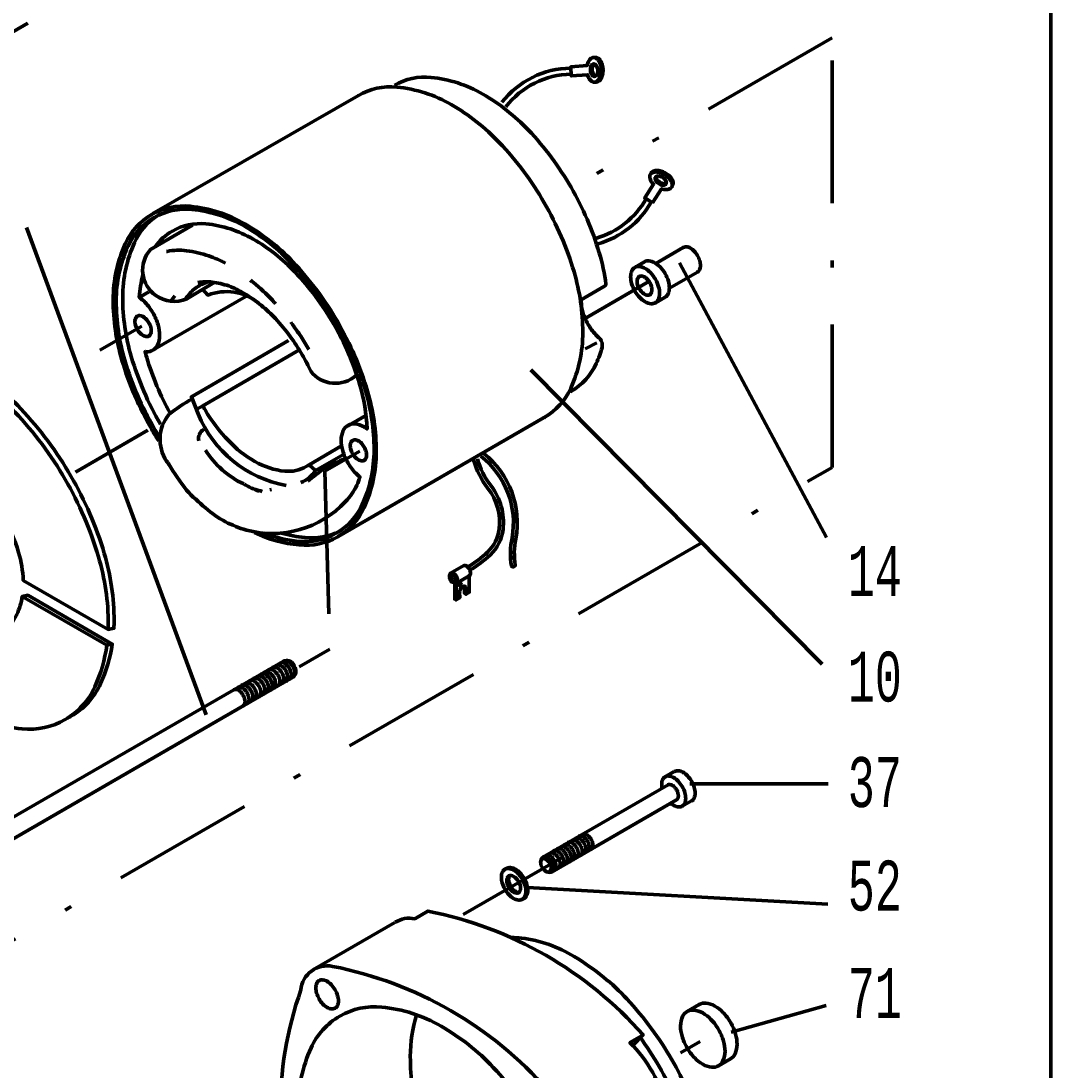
# Model space of a CAD drawing. Extents: x -99 to 181, y -251 to 146.
# Drawn here: x 108.5 to 180.6, y -70.7 to 2.8 of the extents above; entities that cross this region are included whole.
import ezdxf

# ---------------------------------------------------------------- set-up
doc = ezdxf.new("R2010")
doc.units = 0
doc.linetypes.add('STRICHPUNKT2', pattern=[18.5, 10, -4, 0.5, -4])
doc.layers.get('0').update_dxf_attribs({"linetype": 'CONTINUOUS'})
doc.layers.add('LE_ALL', color=7, linetype='CONTINUOUS', lineweight=50)
doc.layers.add('TXT_ALL', color=7, linetype='CONTINUOUS')
doc.styles.add('MONOTXT', font='monotxt.shx')

# ---------------------------------------------------------------- blocks, each defined once
blk = doc.blocks.new('DK12_3_00011', base_point=(123.455, 68.094))
at = {"layer": 'LE_ALL', "color": 2, "linetype": 'STRICHPUNKT2'}
blk.add_lwpolyline([(36.232, -39.332), (165.261, 35.163), (165.261, 89.428), (155.962, 84.06)], dxfattribs=at)
blk = doc.blocks.new('3_00049', base_point=(145.307, -93.495))
at = {"layer": 'LE_ALL', "color": 2}
for p, q in [((134.66, -60.31), (128.927, -63.62)), ((152.711, -91.052), (146.819, -94.454))]:
    blk.add_line(p, q, dxfattribs=at)
for points in [[(151.323, -68.923), (152.031, -68.179, 0.165618), (136.969, -59.512), (136.051, -60.042, 0.194027), (134.688, -60.294)], [(155.659, -84.079, 0.046514), (156.12, -83.219, 0.052648), (156.695, -81.32, 0.053743), (156.854, -79.383, 0.032425), (156.626, -76.879, 0.036434), (156.12, -74.699, 0.027049), (155.18, -72.165, 0.028593), (154.03, -69.881, 0.028593), (152.627, -67.743, 0.027049), (150.902, -65.662, 0.036434), (149.268, -64.134, 0.032425), (147.213, -62.685, 0.053743), (145.456, -61.854, 0.052648), (143.524, -61.402, 0.034808), (142.794, -61.363)], [(130.298, -63.377, 0.446392), (128.083, -65.022, 0.172009), (128.146, -82.292, 0.149265), (130.487, -86.151, 0.165012), (144.916, -94.628, 0.398549), (147.574, -93.616, 0.171892), (147.891, -76.598, 0.143104), (145.359, -72.044, 0.165618), (130.298, -63.377)], [(129.359, -65.661, 0.058752), (129.629, -66.023, 0.072341), (129.918, -66.25, 0.106617), (130.245, -66.356, 0.156851), (130.477, -66.306, 0.156851), (130.636, -66.13, 0.106617), (130.708, -65.794, 0.072341), (130.655, -65.43, 0.058752), (130.477, -65.015, 0.058752), (130.206, -64.653, 0.072341), (129.918, -64.425, 0.106617), (129.59, -64.32, 0.156851), (129.359, -64.37, 0.156851), (129.2, -64.545, 0.106617), (129.127, -64.882, 0.072341), (129.18, -65.245, 0.058752), (129.359, -65.661)], [(130.808, -83.218, 0.058752), (134.233, -87.809, 0.072341), (137.892, -90.696, 0.106617), (142.041, -92.03, 0.156851), (144.975, -91.397, 0.156851), (146.99, -89.173, 0.106617), (147.909, -84.912, 0.072341), (147.238, -80.301, 0.058752), (144.975, -75.039, 0.058752), (141.55, -70.448, 0.072341), (137.892, -67.562, 0.106617), (133.742, -66.227, 0.156851), (130.808, -66.86, 0.156851), (128.793, -69.085, 0.106617), (127.874, -73.345, 0.072341), (128.545, -77.957, 0.058752), (130.808, -83.218)], [(136.179, -66.772, 0.074457), (135.742, -69.686, 0.072341), (136.388, -74.124, 0.031751), (137.419, -76.927)], [(152.53, -91.157, 0.146267), (153.328, -90.281), (154.246, -89.751, 0.171892), (154.562, -72.734), (153.644, -73.264, 0.143104), (151.113, -68.709), (151.979, -68.209)], [(154.381, -72.839, 0.001851), (154.308, -72.669, 0.028593), (153.158, -70.385, 0.027701), (151.802, -68.311)], [(142.698, -71.749, 0.035676), (142.551, -71.895, 0.079165), (142.286, -72.321, 0.052648), (142.111, -72.898, 0.053743), (142.063, -73.486, 0.032425), (142.132, -74.247, 0.036434), (142.286, -74.909, 0.027049), (142.571, -75.679, 0.016142), (142.759, -76.076), (138.839, -78.339, 0.818533), (139.217, -78.952), (143.121, -76.698, 0.01454), (143.347, -77.022, 0.027049), (143.871, -77.654, 0.036434), (144.367, -78.119, 0.032425), (144.991, -78.559, 0.053743), (145.525, -78.811, 0.052648), (146.112, -78.948, 0.079165), (146.614, -78.931, 0.028258), (146.772, -78.891)], [(143.022, -72.153, 0.044645), (142.86, -72.31, 0.079165), (142.627, -72.682, 0.052648), (142.475, -73.186, 0.053743), (142.433, -73.7, 0.032425), (142.493, -74.365, 0.036434), (142.627, -74.943, 0.027049), (142.877, -75.616, 0.028593), (143.182, -76.222, 0.028593), (143.554, -76.789, 0.027049), (144.012, -77.341, 0.036434), (144.446, -77.747, 0.032425), (144.991, -78.132, 0.053743), (145.458, -78.352, 0.052648), (145.97, -78.472, 0.079165), (146.409, -78.457, 0.037209), (146.59, -78.408)], [(143.484, -72.76, 0.03554), (143.469, -73.102, 0.032425), (143.529, -73.766, 0.036434), (143.664, -74.345, 0.027049), (143.913, -75.017, 0.028593), (144.218, -75.624, 0.028593), (144.591, -76.191, 0.027049), (145.048, -76.743, 0.036434), (145.482, -77.149, 0.032425), (146.027, -77.533, 0.03102), (146.291, -77.673)], [(143.714, -73.077, 0.026866), (143.77, -73.627, 0.036434), (143.904, -74.206, 0.027049), (144.154, -74.878, 0.028593), (144.459, -75.485, 0.028593), (144.831, -76.052, 0.027049), (145.289, -76.604, 0.036434), (145.723, -77.01, 0.02458), (146.132, -77.308)], [(143.994, -73.48, 0.00082), (143.997, -73.496, 0.036434), (144.131, -74.075, 0.027049), (144.381, -74.747, 0.028593), (144.686, -75.353, 0.028593), (145.058, -75.921, 0.027049), (145.516, -76.473, 0.034581), (145.926, -76.86)], [(139.671, -77.858, 0.273582), (137.674, -76.78), (135.914, -77.796)], [(137.851, -81.267, 0.100653), (137.977, -80.648, 0.072341), (137.874, -79.94, 0.058752), (137.527, -79.133, 0.058752), (137.002, -78.429, 0.072341), (136.44, -77.986, 0.088876), (135.914, -77.796, 0.019226), (136.722, -79.415, 0.023052), (137.851, -81.267), (139.611, -80.251, 0.20419), (139.94, -78.535)], [(139.326, -80.416, 0.043377), (141.863, -83.607, 0.072341), (145.384, -86.385, 0.061299), (147.621, -87.334)], [(129.296, -84.133, 0.058752), (129.566, -84.495, 0.072341), (129.855, -84.723, 0.106617), (130.182, -84.828, 0.156851), (130.413, -84.778, 0.156851), (130.572, -84.603, 0.106617), (130.645, -84.266, 0.072341), (130.592, -83.903, 0.058752), (130.413, -83.487, 0.058752), (130.143, -83.125, 0.072341), (129.855, -82.897, 0.106617), (129.527, -82.792, 0.156851), (129.296, -82.842, 0.156851), (129.137, -83.018, 0.106617), (129.064, -83.354, 0.072341), (129.117, -83.718, 0.058752), (129.296, -84.133)], [(145.307, -93.495, 0.058752), (145.577, -93.858, 0.072341), (145.866, -94.085, 0.106617), (146.193, -94.191, 0.156851), (146.424, -94.141, 0.156851), (146.583, -93.965, 0.106617), (146.656, -93.629, 0.072341), (146.603, -93.265, 0.058752), (146.424, -92.85, 0.058752), (146.154, -92.488, 0.072341), (145.866, -92.26, 0.106617), (145.538, -92.155, 0.156851), (145.307, -92.205, 0.156851), (145.148, -92.38, 0.106617), (145.075, -92.716, 0.072341), (145.128, -93.08, 0.058752), (145.307, -93.495)]]:
    blk.add_lwpolyline(points, format="xyb", dxfattribs=at)
blk = doc.blocks.new('10_00056', base_point=(152.684, -9.909))
at = {"layer": 'LE_ALL', "color": 2}
for p, q in [((116.771, -16.534), (117.438, -16.149)), ((117.827, -20.16), (124.223, -16.467)), ((148.794, -19.71), (147.987, -20.138)), ((120.789, -24.371), (121.211, -24.127)), ((131.355, -25.544), (132.628, -24.81)), ((129.094, -28.668), (128.654, -28.255)), ((126.029, -29.997), (125.916, -30.008))]:
    blk.add_line(p, q, dxfattribs=at)
for points in [[(148.151, -0.968, 0.072341), (148.265, -1.23, 0.106617), (148.45, -1.423, 0.156851), (148.627, -1.475, 0.156851), (148.801, -1.413, 0.106617), (148.975, -1.209, 0.072341), (149.073, -0.941, 0.058752), (149.104, -0.59, 0.058752), (149.052, -0.242, 0.072341), (148.939, 0.02, 0.106617), (148.753, 0.213, 0.156851), (148.576, 0.265, 0.156851), (148.402, 0.203, 0.106617), (148.229, 0, 0.072341), (148.131, -0.269, 0.004672), (148.125, -0.297), (146.967, -0.395), (147.004, -1.026), (148.146, -0.949, 0.003217), (148.151, -0.968)], [(148.687, -1.467, 0.054363), (148.752, -1.472, 0.156851), (148.925, -1.41, 0.106617), (149.099, -1.207, 0.072341), (149.197, -0.938, 0.058752), (149.228, -0.588, 0.058752), (149.177, -0.24, 0.072341), (149.063, 0.023, 0.106617), (148.878, 0.216, 0.156851), (148.701, 0.267, 0.049974), (148.641, 0.26)], [(148.825, -0.432, 0.072341), (148.759, -0.301, 0.106617), (148.659, -0.208, 0.156851), (148.568, -0.187, 0.156851), (148.481, -0.223, 0.106617), (148.399, -0.332, 0.072341), (148.356, -0.471, 0.058752), (148.35, -0.65, 0.058752), (148.386, -0.826, 0.072341), (148.452, -0.957, 0.106617), (148.551, -1.05, 0.156851), (148.643, -1.071, 0.156851), (148.73, -1.034, 0.106617), (148.812, -0.926, 0.072341), (148.855, -0.786, 0.058752), (148.861, -0.607, 0.058752), (148.825, -0.432)], [(148.64, -0.198, 0.067207), (148.606, -0.221, 0.106617), (148.523, -0.329, 0.072341), (148.481, -0.469, 0.058752), (148.475, -0.648, 0.058752), (148.511, -0.824, 0.072341), (148.576, -0.954, 0.106617), (148.676, -1.047, 0.035004), (148.695, -1.057)], [(147.642, -16.73), (149.331, -15.755, 0.19402), (149.436, -15.621, 0.039817), (148.969, -13.423, 0.058752), (146.993, -8.829, 0.058752), (144.002, -4.82, 0.072341), (140.808, -2.3, 0.106617), (137.186, -1.135, 0.156442), (134.63, -1.684)], [(130.689, -33.279), (145.056, -24.98, 0.003908), (145.118, -24.945, 0.156851), (146.97, -22.901, 0.106617), (147.814, -18.985, 0.072341), (147.198, -14.747, 0.058752), (145.118, -9.911, 0.058752), (141.97, -5.692, 0.072341), (138.608, -3.039, 0.106617), (134.794, -1.813, 0.156442), (132.104, -2.391), (117.672, -10.693)], [(152.684, -9.909), (153.327, -8.941, 0.004672), (153.354, -8.949, 0.072341), (153.636, -8.992, 0.106617), (153.898, -8.938, 0.156851), (154.036, -8.815, 0.156851), (154.076, -8.635, 0.106617), (153.996, -8.38, 0.072341), (153.82, -8.154, 0.058752), (153.54, -7.941, 0.058752), (153.218, -7.8, 0.072341), (152.935, -7.757, 0.106617), (152.673, -7.812, 0.156851), (152.535, -7.934, 0.156851), (152.495, -8.114, 0.106617), (152.575, -8.37, 0.072341), (152.751, -8.596, 0.003217), (152.765, -8.609), (152.149, -9.573), (152.684, -9.909)], [(154.063, -8.755, 0.049974), (154.098, -8.707, 0.156851), (154.138, -8.527, 0.106617), (154.058, -8.272, 0.072341), (153.882, -8.046, 0.058752), (153.602, -7.833, 0.058752), (153.28, -7.692, 0.072341), (152.997, -7.649, 0.106617), (152.735, -7.704, 0.156851), (152.597, -7.826, 0.054363), (152.571, -7.886)], [(153.408, -8.147, 0.058752), (153.248, -8.066, 0.072341), (153.105, -8.036, 0.106617), (152.97, -8.056, 0.156851), (152.897, -8.115, 0.156851), (152.871, -8.205, 0.106617), (152.905, -8.337, 0.072341), (152.988, -8.457, 0.058752), (153.125, -8.573, 0.058752), (153.285, -8.654, 0.072341), (153.428, -8.684, 0.106617), (153.562, -8.664, 0.156851), (153.636, -8.605, 0.156851), (153.661, -8.515, 0.106617), (153.628, -8.382, 0.072341), (153.545, -8.263, 0.058752), (153.408, -8.147)], [(152.934, -8.076, 0.035004), (152.934, -8.097, 0.106617), (152.967, -8.229, 0.072341), (153.05, -8.349, 0.058752), (153.187, -8.465, 0.058752), (153.347, -8.546, 0.072341), (153.49, -8.576, 0.106617), (153.625, -8.556, 0.067207), (153.661, -8.536)], [(124.824, -33.002, 0.086384), (127.964, -33.874, 0.156851), (130.66, -33.292, 0.156851), (132.512, -31.248, 0.106617), (133.357, -27.332, 0.072341), (132.74, -23.094, 0.058752), (130.66, -18.258, 0.058752), (127.512, -14.039, 0.072341), (124.15, -11.386, 0.106617), (120.337, -10.16, 0.156851), (117.64, -10.741, 0.156851), (115.788, -12.786, 0.106617), (114.944, -16.702, 0.072341), (115.56, -20.94, 0.058752), (117.64, -25.775, 0.010515), (118.13, -26.584)], [(125.5, -33.047, 0.067015), (127.917, -33.619, 0.156851), (130.56, -33.049, 0.156851), (132.375, -31.046, 0.106617), (133.203, -27.209, 0.072341), (132.599, -23.055, 0.058752), (130.56, -18.316, 0.058752), (127.475, -14.181, 0.072341), (124.18, -11.581, 0.106617), (120.443, -10.38, 0.156851), (117.801, -10.949, 0.156851), (115.986, -12.953, 0.106617), (115.158, -16.79, 0.072341), (115.762, -20.944, 0.058752), (117.801, -25.683, 0.007818), (118.154, -26.274)], [(118.03, -10.826, 0.141775), (116.437, -12.693, 0.106617), (115.609, -16.53, 0.072341), (116.213, -20.684, 0.058752), (118.251, -25.423)], [(120.492, -11.474), (117.549, -13.181, 0.446557), (117.921, -16.401, 0.25649), (120.089, -16.649), (122.017, -15.504)], [(117.88, -12.989, -0.105705), (119.093, -11.894, -0.156851), (121.433, -11.389, -0.106617), (124.741, -12.453, -0.072341), (127.658, -14.755, -0.058752), (130.389, -18.415, -0.058752), (132.193, -22.61, -0.061778), (132.717, -25.744, 0.024109), (132.507, -25.609, 0.106617), (131.842, -25.396, 0.156851), (131.373, -25.497, 0.156851), (131.05, -25.853, 0.106617), (130.903, -26.535, 0.072341), (131.01, -27.273, 0.058752), (131.373, -28.116, 0.058752), (131.921, -28.851, 0.039468), (132.224, -29.124, -0.018362), (131.995, -29.684, -0.090655), (131.195, -30.84, -0.27851), (124.264, -32.83, -0.042806), (122.796, -32.249, -0.061106), (121.406, -31.272, -0.036434), (120.074, -30.027, -0.027054), (118.834, -28.208, -0.003408), (118.687, -28.007, -0.333317), (118.855, -24.722, -0.050028), (120.481, -23.651)], [(122.799, -14.151, 0.042718), (121.648, -13.637, 0.052648), (120.074, -13.269, 0.079165), (118.728, -13.315, 0.003895), (118.669, -13.327)], [(118.935, -24.657, -0.054626), (117.289, -20.741, -0.008308), (117.173, -20.328, 0.012784), (117.257, -20.339, 0.156851), (117.727, -20.237, 0.156851), (118.05, -19.881, 0.106617), (118.197, -19.199, 0.072341), (118.089, -18.461, 0.058752), (117.727, -17.619, 0.058752), (117.179, -16.884, 0.051941), (116.771, -16.534, -0.048527), (117.027, -14.959)], [(126.312, -16.989, 0.004135), (126.085, -16.74, 0.036434), (124.754, -15.494, 0.003966), (124.557, -15.339)], [(121.611, -15.447, 0.06251), (120.985, -15.711, 0.083138), (120.29, -16.284, 0.041418), (119.996, -16.684)], [(131.933, -22.012, -0.430799), (128.77, -21.71, 0.024117), (128.178, -20.559, 0.028593), (127.335, -19.275, 0.027049), (126.3, -18.026, 0.036434), (125.319, -17.108, 0.032425), (124.085, -16.239, 0.053743), (123.031, -15.74, 0.052649), (121.871, -15.469, 0.079165), (120.879, -15.502)], [(125.105, -16.912, 0.265581), (121.569, -16.378), (121.198, -15.967)], [(147.712, -16.689, 0.02187), (147.706, -16.834, 0.072341), (147.813, -17.572, 0.058752), (148.175, -18.415, 0.058752), (148.724, -19.15, 0.039468), (149.027, -19.423, -0.190282), (149.17, -20.055, -0.032991), (148.752, -21.169, -0.156851), (146.993, -23.111, -0.003908), (146.935, -23.144)], [(116.633, -18.779, 0.058752), (116.828, -19.041, 0.072341), (117.037, -19.206, 0.106617), (117.273, -19.282, 0.156851), (117.441, -19.246, 0.156851), (117.556, -19.119, 0.106617), (117.608, -18.876, 0.072341), (117.57, -18.613, 0.058752), (117.441, -18.313, 0.058752), (117.245, -18.051, 0.072341), (117.037, -17.886, 0.106617), (116.8, -17.81, 0.156851), (116.633, -17.846, 0.156851), (116.518, -17.973, 0.106617), (116.465, -18.216, 0.072341), (116.504, -18.479, 0.058752), (116.633, -18.779)], [(128.633, -20.177, 0.014795), (128.067, -19.259, 0.013793), (127.49, -18.435, 0.002399), (127.373, -18.279)], [(127.212, -19.566), (120.417, -23.489), (120.893, -24.695, 0.255986), (127.044, -29.703)], [(127.947, -20.238), (121.211, -24.127, 0.002637), (121.276, -24.241, 0.004074), (121.378, -24.415, 0.054665), (123.011, -26.567, 0.072341), (124.864, -28.029, 0.106617), (126.966, -28.705, 0.156851), (128.453, -28.385, 0.024141), (128.654, -28.255), (130.934, -26.939)], [(131.704, -27.481, 0.058752), (131.899, -27.743, 0.072341), (132.108, -27.907, 0.106617), (132.345, -27.983, 0.156851), (132.512, -27.947, 0.156851), (132.627, -27.82, 0.106617), (132.68, -27.577, 0.072341), (132.641, -27.314, 0.058752), (132.512, -27.014, 0.058752), (132.317, -26.752, 0.072341), (132.108, -26.588, 0.106617), (131.871, -26.512, 0.156851), (131.704, -26.548, 0.156851), (131.589, -26.675, 0.106617), (131.537, -26.918, 0.072341), (131.575, -27.181, 0.058752), (131.704, -27.481)], [(128.083, -29.495, 0.167928), (129.094, -28.668), (131.053, -27.537)], [(139.736, -35.416, 0.063211), (141.155, -34.365, 0.17325), (141.957, -32.762, 0.197007), (141.172, -29.908, -0.097083), (140.17, -27.906)], [(139.87, -35.656, 0.063211), (141.345, -34.563, 0.17325), (142.229, -32.795, 0.197007), (141.389, -29.74, -0.097083), (140.435, -27.832)], [(140.895, -27.471, -0.27637), (143.128, -33.449, 0.094759), (143.089, -35.286, -0.709039), (142.818, -35.332, -0.094759), (142.859, -33.391, 0.279627), (140.668, -27.65)], [(126.715, -33.042, 0.045307), (128.368, -33.359, 0.141775), (130.782, -32.913)], [(139.857, -36.028, 0.031857), (139.873, -36.02, 0.156851), (139.931, -35.957, 0.106617), (139.957, -35.836, 0.072341), (139.938, -35.704, 0.058752), (139.873, -35.554, 0.058752), (139.776, -35.424, 0.072341), (139.671, -35.341, 0.106618), (139.553, -35.303, 0.121501), (139.487, -35.313), (138.561, -35.846, 0.156851), (138.504, -35.909, 0.106618), (138.478, -36.031, 0.238989), (138.671, -36.478), (138.752, -36.408)], [(138.965, -36.545, 0.156851), (139.022, -36.481, 0.106617), (139.048, -36.36, 0.072342), (139.029, -36.229, 0.058752), (138.965, -36.079, 0.058752), (138.867, -35.948, 0.072341), (138.763, -35.866, 0.106617), (138.645, -35.828, 0.156851), (138.561, -35.846)], [(138.641, -36.286, 0.058752), (138.696, -36.359, 0.072341), (138.754, -36.406, 0.106617), (138.821, -36.427, 0.156851), (138.868, -36.417, 0.156851), (138.9, -36.381, 0.106617), (138.915, -36.313, 0.072341), (138.904, -36.239, 0.058752), (138.868, -36.155, 0.058752), (138.813, -36.081, 0.072341), (138.754, -36.035, 0.106617), (138.688, -36.014, 0.156851), (138.641, -36.024, 0.156851), (138.609, -36.059, 0.106617), (138.594, -36.128, 0.072341), (138.605, -36.202, 0.058752), (138.641, -36.286)], [(139.627, -37.319), (139.625, -36.917, 0.105739), (139.605, -36.826, 0.156851), (139.562, -36.778, 0.156851), (139.498, -36.764, 0.106617), (139.409, -36.793, 0.072341), (139.33, -36.855, 0.058752), (139.256, -36.954, 0.058752), (139.207, -37.068, 0.072341), (139.193, -37.167, 0.00006), (139.193, -37.171), (139.201, -37.57), (138.94, -37.721), (138.852, -37.671), (138.852, -36.468)], [(138.94, -37.721), (138.94, -36.576), (139.864, -36.042), (139.864, -37.188), (139.632, -37.322), (139.54, -37.268), (139.538, -36.867, 0.105739), (139.518, -36.776, 0.031293), (139.512, -36.764)]]:
    blk.add_lwpolyline(points, format="xyb", dxfattribs=at)
at = {"layer": 'LE_ALL', "color": 2, "linetype": 'STRICHPUNKT2'}
blk.add_lwpolyline([(132.203, -27.296), (129.769, -28.701), (130.108, -41.169)], dxfattribs=at)
at = {"layer": 'LE_ALL', "color": 2}
blk.add_circle((139.255, -36.668), 0.0839, dxfattribs=at)
for centre, radius, start, end in [((147.05, -6.702), 6.214, 90.72024, 142.00571), ((147.094, -6.834), 5.924, 90.93067, 142.13433), ((147.098, -6.703), 5.924, -73.6836, -29.66153), ((147.193, -6.804), 6.214, -74.07491, -29.45109), ((121.644, -18.503), 3.153, 139.01019, 147.40417), ((121.641, -26.415), 0.72, 120, -166.27668), ((126.789, -23.849), 6.358, -147.87918, -115.16482), ((134.174, -35.791), 8.501, 110.83843, 131.33704), ((126.955, -24.965), 5.444, -121.47602, -109.17082), ((126.717, -24.608), 5.671, -109.17082, -103.60525), ((142.889, -34.619), 0.146, -151.06572, -9.7133)]:
    blk.add_arc(centre, radius, start, end, dxfattribs=at)
blk = doc.blocks.new('16_00057', base_point=(111.787, -45.976))
at = {"layer": 'LE_ALL', "color": 2}
blk.add_line((114.502, -40.891), (114.884, -40.81), dxfattribs=at)
for points in [[(111.787, -45.976, 0.011581), (111.991, -45.864, 0.156851), (114.062, -43.577, 0.068258), (114.884, -40.81), (108.967, -37.394), (108.585, -37.475, -0.065566), (108.201, -38.743, -0.156851), (107.213, -39.835, -0.156851), (105.773, -40.146, -0.106617), (103.736, -39.491, -0.072341), (101.941, -38.074, -0.058752), (100.26, -35.821, -0.058752), (99.149, -33.239, -0.072341), (98.82, -30.975, -0.106617), (99.271, -28.884, -0.156851), (100.26, -27.792, -0.156851), (101.7, -27.482, -0.106617), (103.736, -28.137, -0.072341), (105.532, -29.553, -0.058752), (107.213, -31.807, -0.058752), (108.323, -34.389, -0.062859), (108.647, -36.352), (114.597, -39.788, 0.008379), (114.603, -39.432, 0.072341), (113.914, -34.692, 0.058752), (111.587, -29.284, 0.058752), (108.067, -24.566, 0.072341), (104.307, -21.599, 0.106617), (100.043, -20.228, 0.156851), (97.027, -20.878, 0.156851), (94.956, -23.164, 0.106617), (94.012, -27.543, 0.072341), (94.701, -32.283, 0.058752), (97.027, -37.691, 0.058752), (100.547, -42.409, 0.072341), (104.307, -45.376, 0.106617), (108.572, -46.747, 0.156851), (111.587, -46.097, 0.156851), (113.658, -43.811, 0.071877), (114.502, -40.891), (108.585, -37.475)], [(114.597, -39.788), (114.995, -39.702, 0.011864), (115.007, -39.198, 0.072341), (114.318, -34.459, 0.058752), (111.991, -29.051, 0.058752), (108.471, -24.333, 0.072341), (104.711, -21.366, 0.106617), (100.447, -19.994, 0.156851), (97.431, -20.645, 0.011581), (97.232, -20.766)], [(100.467, -27.686, 0.132064), (99.675, -28.651, 0.106617), (99.224, -30.742, 0.072341), (99.553, -33.005, 0.058752), (100.664, -35.588, 0.058752), (102.345, -37.841, 0.072341), (104.14, -39.257, 0.106617), (106.177, -39.912, 0.132064), (107.409, -39.709)]]:
    blk.add_lwpolyline(points, format="xyb", dxfattribs=at)
blk = doc.blocks.new('39_00058', base_point=(124.318, -44.98))
at = {"layer": 'LE_ALL', "color": 2}
blk.add_line((104.656, -56.077), (105.249, -55.734), dxfattribs=at)
for points in [[(106.637, -55.189), (127.52, -43.132, 0.156851), (127.613, -43.029, 0.106617), (127.655, -42.833, 0.072341), (127.624, -42.621, 0.058752), (127.52, -42.379, 0.058752), (127.363, -42.168, 0.072341), (127.194, -42.035, 0.106617), (127.004, -41.974, 0.156851), (126.869, -42.003), (105.985, -54.06)], [(126.474, -43.736, 0.156851), (126.566, -43.634, 0.106617), (126.609, -43.438, 0.072341), (126.578, -43.225, 0.058752), (126.474, -42.983, 0.058752), (126.316, -42.772, 0.072341), (126.148, -42.64, 0.106617), (125.957, -42.578, 0.156851), (125.822, -42.607)], [(126.751, -43.576, 0.156851), (126.844, -43.473, 0.106617), (126.886, -43.277, 0.072341), (126.855, -43.065, 0.058752), (126.751, -42.823, 0.058752), (126.594, -42.612, 0.072341), (126.425, -42.479, 0.106617), (126.235, -42.418, 0.156851), (126.1, -42.447)], [(127.02, -43.421, 0.156851), (127.112, -43.318, 0.106617), (127.155, -43.122, 0.072341), (127.124, -42.91, 0.058752), (127.02, -42.668, 0.058752), (126.862, -42.457, 0.072341), (126.694, -42.324, 0.106617), (126.503, -42.263, 0.156851), (126.368, -42.292)], [(127.279, -43.271, 0.156851), (127.372, -43.169, 0.106617), (127.414, -42.973, 0.072341), (127.383, -42.761, 0.058752), (127.279, -42.519, 0.058752), (127.122, -42.307, 0.072341), (126.953, -42.175, 0.106617), (126.762, -42.113, 0.156851), (126.627, -42.142)], [(127.592, -43.066), (127.679, -42.942, 0.047102), (127.698, -42.909, 0.106617), (127.736, -42.733, 0.072341), (127.708, -42.542, 0.058752), (127.615, -42.324, 0.058752), (127.473, -42.134, 0.072341), (127.321, -42.015, 0.106617), (127.15, -41.959, 0.054304), (127.078, -41.962), (126.964, -41.974)], [(125.142, -44.505, 0.156851), (125.235, -44.402, 0.106617), (125.277, -44.206, 0.072341), (125.246, -43.994, 0.058752), (125.142, -43.752, 0.058752), (124.984, -43.541, 0.072341), (124.816, -43.408, 0.106617), (124.625, -43.347, 0.156851), (124.49, -43.376)], [(125.42, -44.345, 0.156851), (125.512, -44.242, 0.106617), (125.555, -44.046, 0.072341), (125.524, -43.834, 0.058752), (125.42, -43.592, 0.058752), (125.262, -43.381, 0.072341), (125.094, -43.248, 0.106617), (124.903, -43.187, 0.156851), (124.768, -43.216)], [(125.688, -44.19, 0.156851), (125.781, -44.087, 0.106617), (125.823, -43.891, 0.072341), (125.792, -43.679, 0.058752), (125.688, -43.437, 0.058752), (125.53, -43.226, 0.072341), (125.362, -43.093, 0.106617), (125.171, -43.032, 0.156851), (125.036, -43.061)], [(125.947, -44.04, 0.156851), (126.04, -43.937, 0.106617), (126.082, -43.741, 0.072341), (126.051, -43.529, 0.058752), (125.947, -43.287, 0.058752), (125.79, -43.076, 0.072341), (125.622, -42.943, 0.106617), (125.431, -42.882, 0.156851), (125.296, -42.911)], [(126.189, -43.901, 0.156851), (126.281, -43.798, 0.106617), (126.323, -43.602, 0.072341), (126.293, -43.39, 0.058752), (126.189, -43.148, 0.058752), (126.031, -42.937, 0.072341), (125.863, -42.804, 0.106617), (125.672, -42.743, 0.156851), (125.537, -42.772)], [(124.041, -45.141, 0.156851), (124.133, -45.038, 0.106617), (124.176, -44.842, 0.072341), (124.145, -44.63, 0.058752), (124.041, -44.388, 0.058752), (123.883, -44.177, 0.072341), (123.715, -44.044, 0.106617), (123.524, -43.983, 0.156851), (123.389, -44.012)], [(124.318, -44.98, 0.156851), (124.411, -44.878, 0.106617), (124.453, -44.682, 0.072341), (124.422, -44.47, 0.058752), (124.318, -44.228, 0.058752), (124.161, -44.017, 0.072341), (123.993, -43.884, 0.106617), (123.802, -43.823, 0.156851), (123.667, -43.852)], [(124.587, -44.825, 0.156851), (124.679, -44.723, 0.106617), (124.722, -44.527, 0.072341), (124.691, -44.315, 0.058752), (124.587, -44.073, 0.058752), (124.429, -43.862, 0.072341), (124.261, -43.729, 0.106617), (124.07, -43.668, 0.156851), (123.935, -43.697)], [(124.846, -44.676, 0.156851), (124.939, -44.573, 0.106617), (124.981, -44.377, 0.072341), (124.95, -44.165, 0.058752), (124.846, -43.923, 0.058752), (124.689, -43.712, 0.072341), (124.52, -43.579, 0.106617), (124.329, -43.518, 0.156851), (124.195, -43.547)], [(104.812, -54.438, 0.106617), (104.436, -54.317, 0.156851), (104.17, -54.374, 0.156851), (103.987, -54.576, 0.106617), (103.904, -54.962, 0.072341), (103.965, -55.38, 0.058752), (104.17, -55.857, 0.058752), (104.48, -56.273, 0.072341), (104.812, -56.535, 0.106617), (105.188, -56.655, 0.156851), (105.454, -56.598, 0.156851), (105.636, -56.397, 0.106617), (105.72, -56.01, 0.072341), (105.659, -55.592, 0.058752), (105.454, -55.116, 0.058752), (105.143, -54.7, 0.072341), (104.812, -54.438)], [(105.454, -56.598), (106.398, -56.053, 0.156851), (106.58, -55.852, 0.106617), (106.664, -55.465, 0.072341), (106.603, -55.047, 0.058752), (106.398, -54.571, 0.058752), (106.087, -54.155, 0.072341), (105.756, -53.893, 0.106617), (105.38, -53.772, 0.156851), (105.114, -53.829), (104.17, -54.374)]]:
    blk.add_lwpolyline(points, format="xyb", dxfattribs=at)
blk.add_lwpolyline([(104.814, -54.992), (104.226, -55.331), (104.656, -56.077), (105.233, -56.227), (105.39, -55.653), (104.96, -54.908), (104.379, -54.749), (104.226, -55.331)], dxfattribs=at)
blk = doc.blocks.new('71_00059', base_point=(155.112, -69.072))
at = {"layer": 'LE_ALL', "color": 2}
for points in [[(157.312, -70.342), (158.158, -69.853, 0.156851), (158.47, -69.508, 0.106617), (158.613, -68.847, 0.072341), (158.509, -68.131, 0.058752), (158.158, -67.314, 0.058752), (157.626, -66.602, 0.072341), (157.058, -66.153, 0.106617), (156.414, -65.946, 0.156851), (155.959, -66.045), (155.112, -66.533)], [(155.112, -69.072, 0.058752), (155.644, -69.785, 0.072341), (156.212, -70.233, 0.106617), (156.856, -70.44, 0.156851), (157.312, -70.342, 0.156851), (157.624, -69.997, 0.106617), (157.767, -69.335, 0.072341), (157.663, -68.619, 0.058752), (157.312, -67.803, 0.058752), (156.78, -67.09, 0.072341), (156.212, -66.642, 0.106617), (155.568, -66.435, 0.156851), (155.112, -66.533, 0.156851), (154.8, -66.878, 0.106617), (154.657, -67.54, 0.072341), (154.761, -68.256, 0.058752), (155.112, -69.072)]]:
    blk.add_lwpolyline(points, format="xyb", dxfattribs=at)
blk = doc.blocks.new('37_00060', base_point=(144.969, -56.451))
at = {"layer": 'LE_ALL', "color": 2}
blk.add_line((153.582, -50.102), (154.22, -49.734), dxfattribs=at)
for points in [[(154.776, -52.167), (155.429, -51.79, 0.156851), (155.598, -51.603, 0.106617), (155.675, -51.246, 0.072341), (155.619, -50.858, 0.058752), (155.429, -50.417, 0.058752), (155.141, -50.031, 0.072341), (154.834, -49.789, 0.106617), (154.486, -49.677, 0.156851), (154.239, -49.73)], [(153.777, -50.666, -0.156851), (153.902, -50.639, -0.106617), (154.079, -50.696, -0.072341), (154.235, -50.819, -0.058752), (154.381, -51.015, -0.058752), (154.477, -51.239, -0.072341), (154.506, -51.435, -0.106617), (154.467, -51.617, -0.156851), (154.382, -51.714), (145.623, -56.771, 0.156851), (145.708, -56.677, 0.106617), (145.748, -56.495, 0.072341), (145.719, -56.299, 0.058752), (145.623, -56.074, 0.058752), (145.477, -55.879, 0.072341), (145.321, -55.756, 0.106617), (145.144, -55.699, 0.156851), (145.019, -55.726), (153.779, -50.668)], [(153.967, -51.954, 0.047498), (154.176, -52.103, 0.106617), (154.525, -52.215, 0.156851), (154.771, -52.162, 0.156851), (154.94, -51.975, 0.106617), (155.017, -51.618, 0.072341), (154.961, -51.231, 0.058752), (154.771, -50.789, 0.058752), (154.484, -50.403, 0.072341), (154.176, -50.161, 0.106617), (153.828, -50.049, 0.156851), (153.582, -50.102, 0.156851), (153.413, -50.289, 0.106617), (153.336, -50.647, 0.048687), (153.361, -50.909)], [(147.9, -55.456, 0.156851), (147.986, -55.361, 0.106617), (148.025, -55.18, 0.072341), (147.997, -54.983, 0.058752), (147.9, -54.759, 0.058752), (147.754, -54.564, 0.072341), (147.599, -54.441, 0.106617), (147.422, -54.384, 0.156851), (147.297, -54.411)], [(148.149, -55.313, 0.156851), (148.235, -55.218, 0.106617), (148.274, -55.036, 0.072341), (148.245, -54.84, 0.058752), (148.149, -54.616, 0.058752), (148.003, -54.42, 0.072341), (147.847, -54.297, 0.106617), (147.67, -54.24, 0.156851), (147.545, -54.267)], [(148.389, -55.174, 0.156851), (148.475, -55.079, 0.106617), (148.514, -54.898, 0.072341), (148.486, -54.701, 0.058752), (148.389, -54.477, 0.058752), (148.243, -54.281, 0.072341), (148.087, -54.158, 0.106617), (147.911, -54.102, 0.156851), (147.786, -54.128)], [(146.623, -56.194, 0.156851), (146.709, -56.099, 0.106617), (146.748, -55.917, 0.072341), (146.72, -55.721, 0.058752), (146.623, -55.497, 0.058752), (146.477, -55.301, 0.072341), (146.322, -55.178, 0.106617), (146.145, -55.121, 0.156851), (146.02, -55.148)], [(146.872, -56.05, 0.156851), (146.958, -55.955, 0.106617), (146.997, -55.774, 0.072341), (146.969, -55.577, 0.058752), (146.872, -55.353, 0.058752), (146.726, -55.157, 0.072341), (146.57, -55.034, 0.106617), (146.393, -54.977, 0.156851), (146.268, -55.004)], [(147.112, -55.911, 0.156851), (147.198, -55.816, 0.106617), (147.237, -55.635, 0.072341), (147.209, -55.438, 0.058752), (147.112, -55.214, 0.058752), (146.966, -55.019, 0.072341), (146.811, -54.896, 0.106617), (146.634, -54.839, 0.156851), (146.509, -54.866)], [(147.378, -55.758, 0.156851), (147.464, -55.663, 0.106617), (147.503, -55.482, 0.072341), (147.474, -55.285, 0.058752), (147.378, -55.061, 0.058752), (147.232, -54.865, 0.072341), (147.076, -54.742, 0.106617), (146.899, -54.686, 0.156851), (146.774, -54.713)], [(147.643, -55.605, 0.156851), (147.729, -55.51, 0.106617), (147.768, -55.328, 0.072341), (147.74, -55.132, 0.058752), (147.643, -54.908, 0.058752), (147.497, -54.712, 0.072341), (147.341, -54.589, 0.106617), (147.165, -54.532, 0.156851), (147.04, -54.559)], [(144.969, -56.451, 0.058752), (145.094, -56.619, 0.072341), (145.228, -56.724, 0.106617), (145.38, -56.773, 0.156851), (145.487, -56.75, 0.156851), (145.561, -56.668, 0.106617), (145.594, -56.513, 0.072341), (145.57, -56.344, 0.058752), (145.487, -56.152, 0.058752), (145.362, -55.984, 0.072341), (145.228, -55.878, 0.106617), (145.076, -55.829, 0.156851), (144.969, -55.853, 0.156851), (144.895, -55.934, 0.106617), (144.862, -56.09, 0.072341), (144.886, -56.258, 0.058752), (144.969, -56.451)], [(145.019, -55.726, 0.116613), (144.949, -55.792), (144.9, -55.922)], [(145.818, -56.658, 0.156851), (145.904, -56.564, 0.106617), (145.943, -56.382, 0.072341), (145.915, -56.186, 0.058752), (145.818, -55.961, 0.058752), (145.672, -55.766, 0.072341), (145.517, -55.643, 0.106617), (145.34, -55.586, 0.156851), (145.215, -55.613)], [(146.101, -56.495, 0.156851), (146.187, -56.4, 0.106617), (146.226, -56.219, 0.072341), (146.197, -56.022, 0.058752), (146.101, -55.798, 0.058752), (145.955, -55.603, 0.072341), (145.799, -55.48, 0.106617), (145.622, -55.423, 0.156851), (145.497, -55.45)], [(146.366, -56.342, 0.156851), (146.452, -56.247, 0.106617), (146.491, -56.066, 0.072341), (146.463, -55.869, 0.058752), (146.366, -55.645, 0.058752), (146.22, -55.449, 0.072341), (146.064, -55.326, 0.106617), (145.888, -55.27, 0.156851), (145.763, -55.296)], [(145.385, -56.773), (145.53, -56.799, 0.116613), (145.623, -56.771)]]:
    blk.add_lwpolyline(points, format="xyb", dxfattribs=at)
blk = doc.blocks.new('52_00061', base_point=(142.634, -57.826))
at = {"layer": 'LE_ALL', "color": 2}
for points in [[(142.365, -57.981, 0.058752), (142.659, -58.375, 0.072341), (142.973, -58.623, 0.106617), (143.329, -58.737, 0.156851), (143.581, -58.683, 0.156851), (143.754, -58.492, 0.106617), (143.833, -58.126, 0.072341), (143.775, -57.731, 0.058752), (143.581, -57.279, 0.058752), (143.287, -56.885, 0.072341), (142.973, -56.637, 0.106617), (142.617, -56.523, 0.156851), (142.365, -56.577, 0.156851), (142.192, -56.768, 0.106617), (142.113, -57.134, 0.072341), (142.171, -57.529, 0.058752), (142.365, -57.981)], [(143.611, -58.664, 0.063416), (143.709, -58.623, 0.156851), (143.882, -58.432, 0.106617), (143.961, -58.066, 0.072341), (143.904, -57.67, 0.058752), (143.709, -57.219, 0.058752), (143.415, -56.824, 0.072341), (143.101, -56.577, 0.106617), (142.745, -56.462, 0.156851), (142.493, -56.516, 0.021383), (142.463, -56.536)], [(142.634, -57.826, 0.058752), (142.798, -58.046, 0.072341), (142.973, -58.184, 0.106617), (143.172, -58.248, 0.156851), (143.312, -58.218, 0.156851), (143.409, -58.111, 0.106617), (143.453, -57.907, 0.072341), (143.421, -57.686, 0.058752), (143.312, -57.434, 0.058752), (143.148, -57.214, 0.072341), (142.973, -57.076, 0.106617), (142.774, -57.012, 0.156851), (142.634, -57.042, 0.156851), (142.537, -57.149, 0.106617), (142.493, -57.353, 0.072341), (142.525, -57.574, 0.058752), (142.634, -57.826)], [(142.72, -57.013, 0.100165), (142.666, -57.088, 0.106617), (142.621, -57.293, 0.072341), (142.654, -57.513, 0.058752), (142.762, -57.766, 0.058752), (142.926, -57.985, 0.072341), (143.101, -58.124, 0.106617), (143.3, -58.188, 0.057946), (143.354, -58.187)]]:
    blk.add_lwpolyline(points, format="xyb", dxfattribs=at)
blk = doc.blocks.new('14_00062', base_point=(151.763, -15.925))
at = {"layer": 'LE_ALL', "color": 2}
for points in [[(153.871, -15.899), (155.843, -14.761, 0.156851), (155.984, -14.605, 0.106617), (156.048, -14.306, 0.072341), (156.001, -13.983, 0.058752), (155.843, -13.614, 0.058752), (155.603, -13.292, 0.072341), (155.346, -13.09, 0.106617), (155.055, -12.996, 0.156851), (154.85, -13.041), (152.922, -14.154)], [(151.46, -16.092, 0.058752), (151.806, -16.557, 0.072341), (152.176, -16.849, 0.106617), (152.596, -16.984, 0.156851), (152.893, -16.92, 0.156851), (153.096, -16.695, 0.106617), (153.189, -16.264, 0.072341), (153.121, -15.797, 0.058752), (152.893, -15.265, 0.058752), (152.546, -14.801, 0.072341), (152.176, -14.509, 0.106617), (151.756, -14.374, 0.156851), (151.46, -14.438, 0.156851), (151.256, -14.663, 0.106617), (151.163, -15.094, 0.072341), (151.231, -15.56, 0.058752), (151.46, -16.092)], [(152.893, -16.92), (153.575, -16.526, 0.156851), (153.778, -16.301, 0.106617), (153.871, -15.87, 0.072341), (153.804, -15.403, 0.058752), (153.575, -14.871, 0.058752), (153.228, -14.407, 0.072341), (152.858, -14.115, 0.106617), (152.439, -13.98, 0.156851), (152.142, -14.044), (151.46, -14.438)], [(151.763, -15.925, 0.058752), (151.942, -16.164, 0.072341), (152.132, -16.314, 0.106617), (152.348, -16.383, 0.156851), (152.501, -16.35, 0.156851), (152.606, -16.235, 0.106617), (152.653, -16.013, 0.072341), (152.618, -15.773, 0.058752), (152.501, -15.499, 0.058752), (152.322, -15.26, 0.072341), (152.132, -15.11, 0.106617), (151.916, -15.04, 0.156851), (151.763, -15.073, 0.156851), (151.658, -15.189, 0.106617), (151.611, -15.411, 0.072341), (151.645, -15.651, 0.058752), (151.763, -15.925)]]:
    blk.add_lwpolyline(points, format="xyb", dxfattribs=at)
blk = doc.blocks.new('DK12_2_00039', base_point=(53.57, -206.922))
at = {"layer": 'LE_ALL', "color": 2}
for p, q in [((108.881, -11.641), (121.452, -45.769)), ((154.575, -14.126), (164.866, -33.359)), ((144.185, -21.614), (164.574, -42.225)), ((155.3, -50.599), (164.981, -50.599)), ((143.943, -57.846), (164.971, -59.013)), ((158.2, -67.99), (164.84, -66.123))]:
    blk.add_line(p, q, dxfattribs=at)
at = {"layer": 'LE_ALL', "color": 2, "linetype": 'STRICHPUNKT2'}
for p, q in [((152.438, -15.433), (147.76, -18.134)), ((116.941, -18.544), (114.02, -20.231)), ((117.375, -25.843), (112.303, -28.771)), ((130.108, -41.169), (127.959, -42.409)), ((139.44, -59.748), (146.369, -55.748)), ((154.646, -69.439), (156.035, -68.637))]:
    blk.add_line(p, q, dxfattribs=at)
blk.add_lwpolyline([(53.637, -127.823), (35.367, -138.371), (35.367, -103.439), (165.261, -28.444), (165.261, 1.644), (148.785, -7.868)], dxfattribs=at)
for name, p in [('10_00056', (152.684, -9.909)), ('14_00062', (151.763, -15.925)), ('16_00057', (111.787, -45.976)), ('39_00058', (124.318, -44.98)), ('37_00060', (144.969, -56.451)), ('52_00061', (142.634, -57.826)), ('3_00049', (145.307, -93.495)), ('71_00059', (155.112, -69.072))]:
    blk.add_blockref(name, p)
at = {"layer": 'TXT_ALL', "color": 2, "style": 'MONOTXT', "width": 0.625}
for s, p in [('14', (166.359, -37.45)), ('10', (166.359, -44.837)), ('37', (166.359, -52.224)), ('52', (166.359, -59.469)), ('71', (166.359, -66.997))]:
    blk.add_text(s, height=3.5, dxfattribs=at).set_placement(p)
blk = doc.blocks.new('001_0000_00001', base_point=(-43.892, 35.5))
for name, p in [('DK12_3_00011', (123.455, 68.094)), ('DK12_2_00039', (53.57, -206.922))]:
    blk.add_blockref(name, p)
blk = doc.blocks.new('DINA3_00080', base_point=(180.584, 135.66))
at = {"layer": 'LE_ALL'}
blk.add_lwpolyline([(180.584, 135.66), (180.584, -241.34, -0.414214), (170.584, -251.34), (-88.916, -251.34, -0.414214), (-98.916, -241.34), (-98.916, 135.66, -0.414214), (-88.916, 145.66), (170.584, 145.66, -0.414214), (180.584, 135.66)], format="xyb", dxfattribs=at)

msp = doc.modelspace()

# ---------------------------------------------------------------- block references
for name, p in [('DINA3_00080', (180.584, 135.66)), ('001_0000_00001', (-43.892, 35.5))]:
    msp.add_blockref(name, p)

doc.saveas('drawing.dxf')
